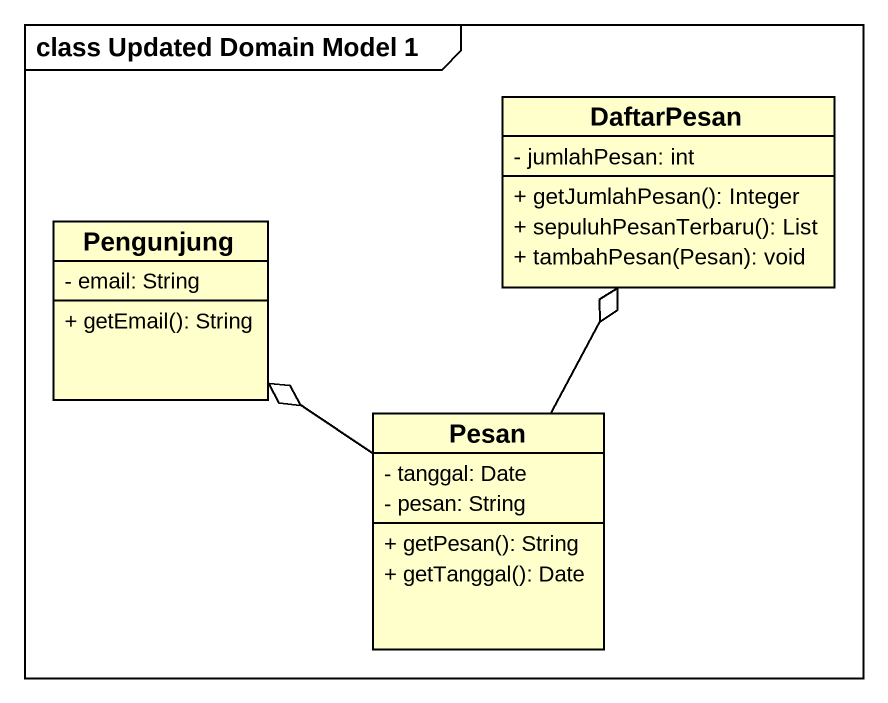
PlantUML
@startuml
mainframe class Updated Domain Model 1
hide circle
hide empty members
skinparam classAttributeIconSize 0
class DaftarPesan {
  - jumlahPesan: int
  + getJumlahPesan(): Integer
  + sepuluhPesanTerbaru(): List
  + tambahPesan(Pesan): void
}
class Pengunjung {
  - email: String
  + getEmail(): String
}
class Pesan {
  - tanggal: Date
  - pesan: String
  + getPesan(): String
  + getTanggal(): Date
}
Pesan -up-o DaftarPesan
Pesan -up-o Pengunjung
@enduml
